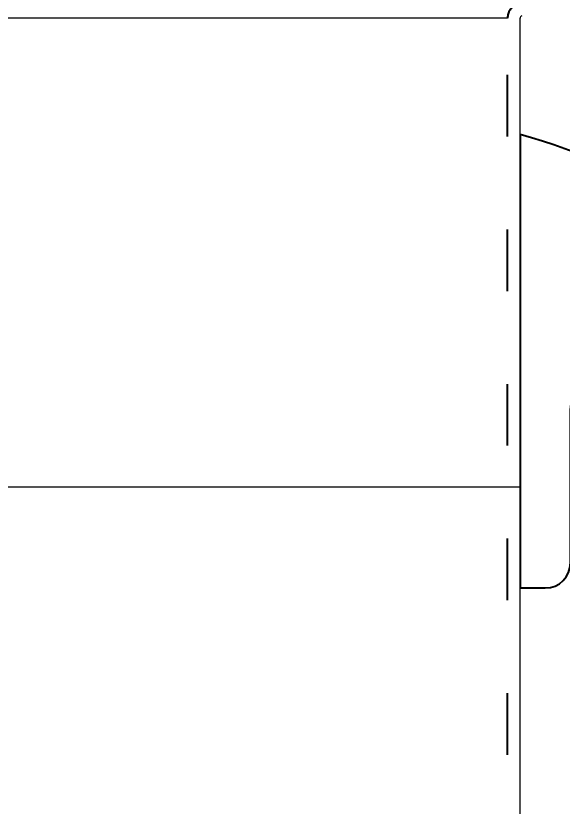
# Model space of a CAD drawing. Header units: millimetres. Extents: x 89051 to 218395, y -330386 to -125649.
# Drawn here: x 100760 to 100868.4, y -127084.4 to -126927.5 of the extents above; entities that cross this region are included whole.
import ezdxf

# ---------------------------------------------------------------- set-up
doc = ezdxf.new("R2010")
doc.units = ezdxf.units.MM
doc.header["$LTSCALE"] = 13
for name, pattern in [('1 实线', [0]), ('ACAD_ISO03W100', [1.18, 0.47, -0.71]), ('ACAD_ISO04W100', [30, 24, -3, 0, -3]), ('CENTER', [50.8, 31.75, -6.35, 6.35, -6.35])]:
    doc.linetypes.add(name, pattern=pattern)
doc.layers.get('0').update_dxf_attribs({"color": 1, "linetype": 'CENTER'})
doc.layers.add('几何体', color=7, linetype='Continuous')
doc.layers.add('粗实线', color=4, linetype='Continuous')
doc.layers.add('标注、文本', color=3, linetype='Continuous', lineweight=25)
doc.styles.get("Standard").update_dxf_attribs({"font": 'gbenor.shx', "bigfont": 'gbcbig.shx'})
doc.dimstyles.new('1-15', dxfattribs={"dimscale": 20, "dimtxt": 3.5, "dimasz": 2, "dimexe": 1.5, "dimexo": 0.5, "dimgap": 0.5, "dimtad": 1, "dimtoh": 1, "dimdec": 1, "dimdsep": 46, "dimtxsty": 'Standard', "dimcen": 2.5, "dimclrd": 3, "dimclre": 3, "dimclrt": 3, "dimadec": 0, "dimazin": 2, "dimtfac": 1, "dimtdec": 1, "dimtmove": 0, "dimatfit": 2, "dimfxl": 1, "dimarcsym": 0})

# ---------------------------------------------------------------- blocks, each defined once
blk = doc.blocks.new('*D547')
at = {"layer": 'Defpoints', "color": 0, "transparency": 16777216}
for p in [(100860.07, -126901.08), (101046.4, -126901.08), (100860.07, -127021.08)]:
    blk.add_point(p, dxfattribs=at)
at = {"layer": '标注、文本', "color": 3, "lineweight": -2, "transparency": 16777216}
for p, q in [((100870.07, -126901.08), (101076.4, -126901.08)), ((101046.4, -126981.08), (101046.4, -126941.08)), ((100870.07, -127021.08), (101076.4, -127021.08))]:
    blk.add_line(p, q, dxfattribs=at)
at = {"layer": '标注、文本', "color": 3, "transparency": 16777216}
for points in [[(101039.73, -126941.08), (101053.06, -126941.08), (101046.4, -126901.08)], [(101039.73, -126981.08), (101053.06, -126981.08), (101046.4, -127021.08)]]:
    blk.add_solid(points, dxfattribs=at)
at = {"layer": '标注、文本', "color": 3, "transparency": 16777216, "insert": (101001.4, -126961.08), "char_height": 70, "attachment_point": 5, "rotation": 90}
blk.add_mtext('120', dxfattribs=at)
blk = doc.blocks.new('WERWEF')
at = {"layer": '几何体'}
for p, q in [((96038.29, -127762.98), (96038.29, -127852.98)), ((96098.29, -127847.98), (96098.29, -127810.85)), ((96072.03, -127814.69), (96084.51, -127828.72)), ((96048.29, -127847.98), (96048.29, -127818.01)), ((96088.29, -127838.69), (96088.29, -127850.32)), ((96038.29, -127852.98), (96043.29, -127852.98)), ((96090.95, -127852.98), (96093.29, -127852.98))]:
    blk.add_line(p, q, dxfattribs=at)
for centre, radius, start, end in [((96012.67, -127859.65), 100, 32.8347, 75.1544), ((96088.29, -127810.85), 10, 0, 32.8347), ((96073.29, -127838.69), 15, 0, 41.6335), ((96043.29, -127847.98), 5, 270, 0), ((96093.29, -127847.98), 5, 270, 0), ((96090.95, -127850.32), 2.66, 180, 270)]:
    blk.add_arc(centre, radius, start, end, dxfattribs=at)
blk.add_open_spline([(96048.29, -127818.01), (96048.3, -127817.91), (96048.3, -127817.71), (96048.31, -127817.41), (96048.34, -127817.11), (96048.37, -127816.81), (96048.41, -127816.52), (96048.46, -127816.23), (96048.52, -127815.95), (96048.6, -127815.66), (96048.68, -127815.38), (96048.77, -127815.11), (96048.86, -127814.83), (96048.97, -127814.56), (96049.31, -127813.81), (96050.02, -127812.63), (96051.35, -127811.26), (96052.95, -127810.17), (96054.7, -127809.42), (96056.57, -127808.94), (96058.46, -127808.75), (96060.38, -127808.8), (96062.26, -127809.07), (96064.12, -127809.56), (96065.9, -127810.23), (96067.6, -127811.09), (96068.89, -127811.91), (96069.81, -127812.6), (96070.41, -127813.09), (96070.98, -127813.6), (96071.52, -127814.13), (96071.86, -127814.5), (96072.03, -127814.69)], degree=3, knots=[0, 0, 0, 0, 0.0099647, 0.0198382, 0.0296306, 0.039352, 0.049013, 0.0586242, 0.0681964, 0.0777406, 0.0872678, 0.0967892, 0.1063158, 0.1158588, 0.1254292, 0.1874089, 0.2504274, 0.3118188, 0.3757232, 0.4369472, 0.5005615, 0.5621646, 0.6253926, 0.6874144, 0.75015, 0.8124521, 0.8745483, 0.9000528, 0.9253008, 0.950341, 0.9752238, 1, 1, 1, 1], dxfattribs=at)

msp = doc.modelspace()

# ---------------------------------------------------------------- linework, layer by layer
at = {"color": 7, "linetype": '1 实线', "lineweight": 0}
for p, q in [((100857.57, -126927.95), (100333.57, -126927.95)), ((100860.07, -127657.08), (100860.07, -126927.95)), ((100860.07, -126951.08), (100860.07, -127011.08))]:
    msp.add_line(p, q, dxfattribs=at)
msp.add_arc((100860.57, -126927.95), 0.5, 113.5782, 180, dxfattribs=at)
msp.add_arc((100860.57, -126927.95), 0.5, 113.5782, 180, dxfattribs=at)
at = {"layer": '标注、文本', "color": 1, "linetype": 'ACAD_ISO04W100', "lineweight": 15}
msp.add_line((100860.07, -127021.08), (100331.07, -127021.08), dxfattribs=at)
at = {"layer": '粗实线', "color": 2, "linetype": 'ACAD_ISO03W100', "ltscale": 2}
msp.add_line((100857.57, -127657.08), (100857.57, -126927.95), dxfattribs=at)
msp.add_arc((100860.57, -126927.95), 3, 113.5782, 180, dxfattribs=at)

# ---------------------------------------------------------------- block references
at = {"layer": '标注、文本'}
msp.add_blockref('WERWEF', (4821.77, 811.91), dxfattribs=at)

# ---------------------------------------------------------------- dimensions: what is measured, and where the dimension line sits
dim = msp.add_linear_dim(base=(101046.4, -126901.08), p1=(100860.07, -127021.08), p2=(100860.07, -126901.08), angle=90, dimstyle='1-15', dxfattribs=at)
dim.commit()
dim.dimension.update_dxf_attribs({"geometry": '*D547', "text_midpoint": (101001.4, -126961.08)})

doc.saveas('drawing.dxf')
